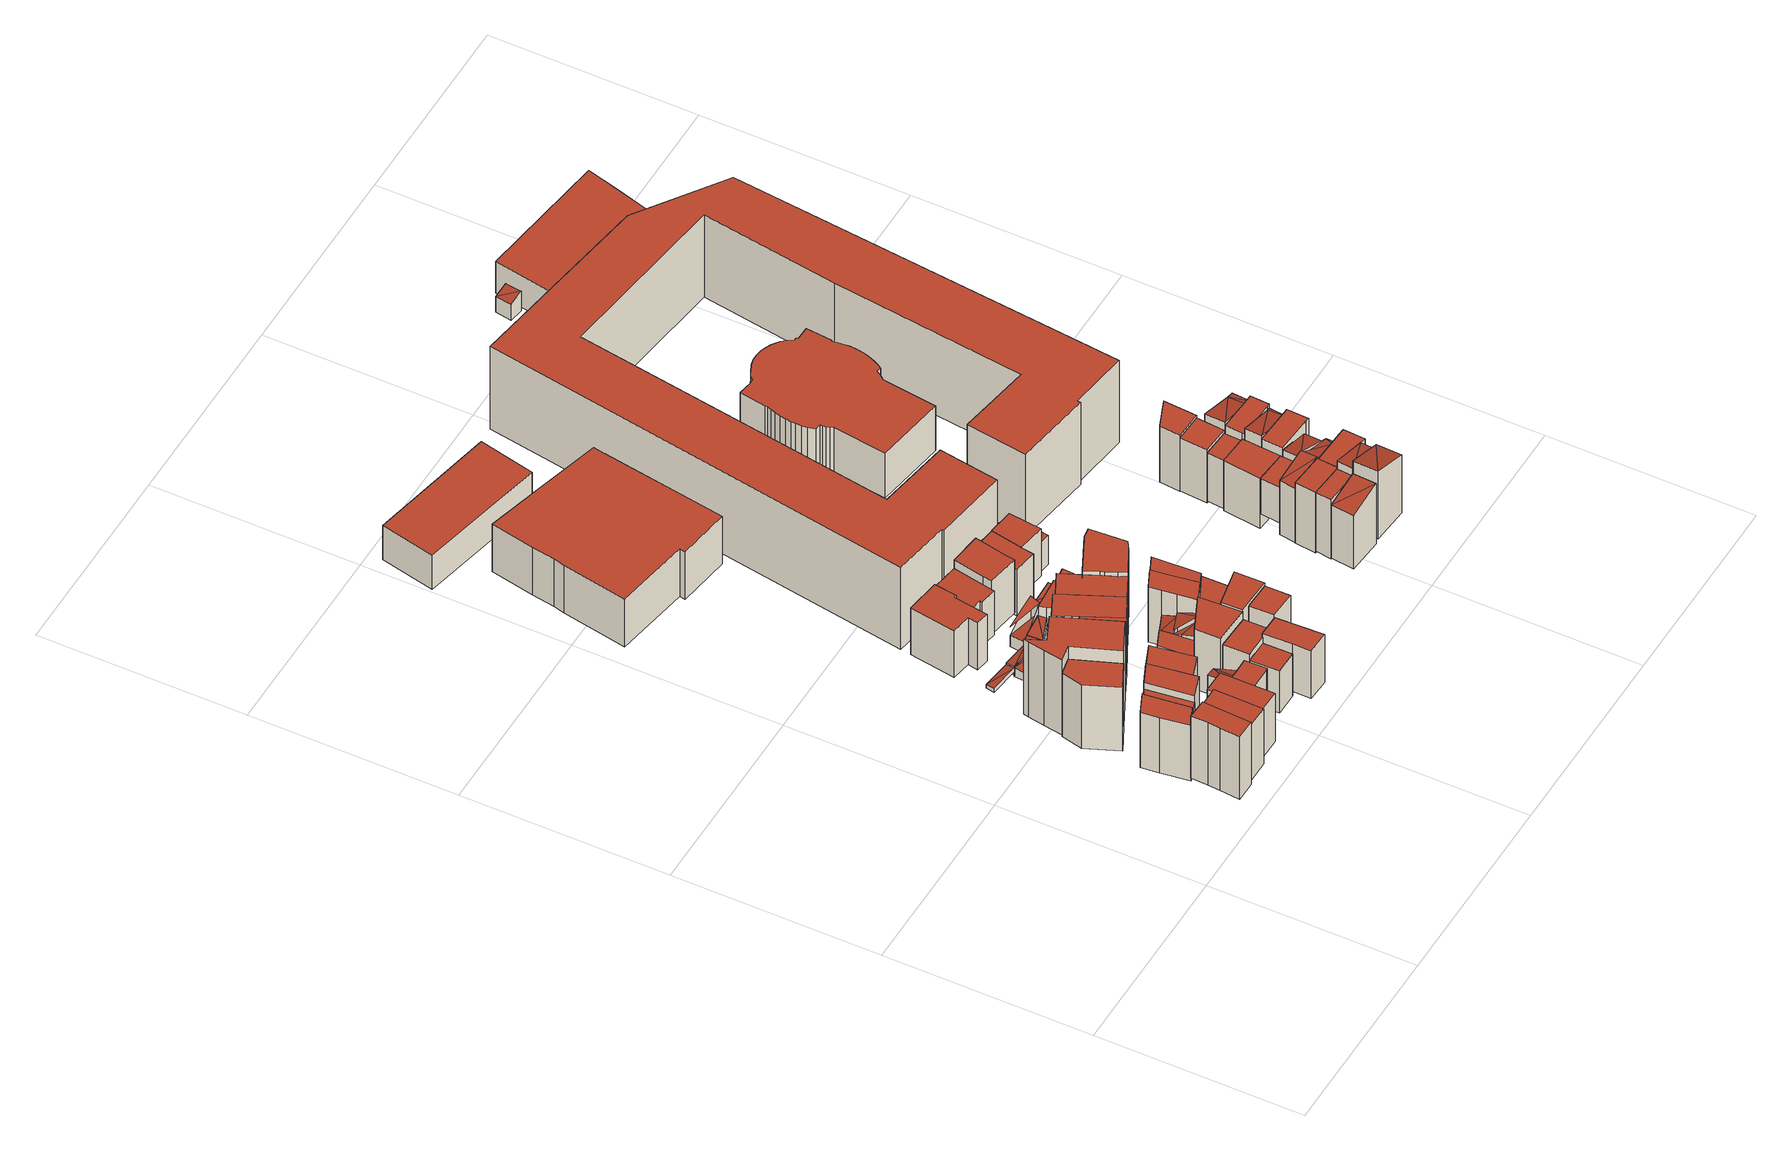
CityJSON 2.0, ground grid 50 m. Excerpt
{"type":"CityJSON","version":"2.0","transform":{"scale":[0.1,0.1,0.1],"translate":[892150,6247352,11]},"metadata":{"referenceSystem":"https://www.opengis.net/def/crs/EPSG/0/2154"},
"CityObjects":{
"building1":{"type":"Building","attributes":{"class":"Building"},"children":["building1-1"]},
"building1-1":{"type":"BuildingPart","parents":["building1"],"geometry":[{"type":"Solid","lod":"2.2","boundaries":[[[[0,1,2,3,4,5]],[[6,7,8,9,10,11]],[[11,10,4,5]],[[10,9,3,4]],[[9,8,2,3]],[[8,7,1,2]],[[7,6,0,1]],[[6,11,5,0]]]],"semantics":{"surfaces":[{"type":"GroundSurface"},{"type":"RoofSurface"},{"type":"WallSurface","on_footprint_edge":true}],"values":[[0,1,2,2,2,2,2,2]]}}]},
"building2":{"type":"Building","attributes":{"class":"Building"},"children":["building2-1"]},
"building2-1":{"type":"BuildingPart","parents":["building2"],"geometry":[{"type":"Solid","lod":"2.2","boundaries":[[[[12,13,14,15,16]],[[17,18,19,20,21]],[[21,20,15,16]],[[20,19,14,15]],[[19,18,13,14]],[[18,17,12,13]],[[17,21,16,12]]]],"semantics":{"surfaces":[{"type":"GroundSurface"},{"type":"RoofSurface"},{"type":"WallSurface","on_footprint_edge":true}],"values":[[0,1,2,2,2,2,2]]}}]},
"building3":{"type":"Building","attributes":{"class":"Building"},"children":["building3-1"]},
"building3-1":{"type":"BuildingPart","parents":["building3"],"geometry":[{"type":"Solid","lod":"2.2","boundaries":[[[[22,23,24,25]],[[26,27,28,29]],[[29,28,24,25]],[[28,27,23,24]],[[27,26,22,23]],[[26,29,25,22]]]],"semantics":{"surfaces":[{"type":"GroundSurface"},{"type":"RoofSurface"},{"type":"WallSurface","on_footprint_edge":true}],"values":[[0,1,2,2,2,2]]}}]},
"building4":{"type":"Building","attributes":{"class":"Building"},"children":["building4-1"]},
"building4-1":{"type":"BuildingPart","parents":["building4"],"geometry":[{"type":"Solid","lod":"2.2","boundaries":[[[[30,31,32,33]],[[34,35,36,37]],[[37,36,32,33]],[[36,35,31,32]],[[35,34,30,31]],[[34,37,33,30]]]],"semantics":{"surfaces":[{"type":"GroundSurface"},{"type":"RoofSurface"},{"type":"WallSurface","on_footprint_edge":true}],"values":[[0,1,2,2,2,2]]}}]},
"building5":{"type":"Building","attributes":{"class":"Building"},"children":["building5-1"]},
"building5-1":{"type":"BuildingPart","parents":["building5"],"geometry":[{"type":"Solid","lod":"2.2","boundaries":[[[[38,39,40,41,42]],[[43,44,45,46,47]],[[47,46,41,42]],[[46,45,40,41]],[[45,44,39,40]],[[44,43,38,39]],[[43,47,42,38]]]],"semantics":{"surfaces":[{"type":"GroundSurface"},{"type":"RoofSurface"},{"type":"WallSurface","on_footprint_edge":true}],"values":[[0,1,2,2,2,2,2]]}}]},
"building6":{"type":"Building","attributes":{"class":"Building"},"children":["building6-1"]},
"building6-1":{"type":"BuildingPart","parents":["building6"],"geometry":[{"type":"Solid","lod":"2.2","boundaries":[[[[48,49,50,51]],[[52,53,54,55]],[[55,54,50,51]],[[54,53,49,50]],[[53,52,48,49]],[[52,55,51,48]]]],"semantics":{"surfaces":[{"type":"GroundSurface"},{"type":"RoofSurface"},{"type":"WallSurface","on_footprint_edge":true}],"values":[[0,1,2,2,2,2]]}}]},
"building7":{"type":"Building","attributes":{"class":"Building"},"children":["building7-1"]},
"building7-1":{"type":"BuildingPart","parents":["building7"],"geometry":[{"type":"Solid","lod":"2.2","boundaries":[[[[56,57,58,59]],[[60,61,62,63]],[[63,62,58,59]],[[62,61,57,58]],[[61,60,56,57]],[[60,63,59,56]]]],"semantics":{"surfaces":[{"type":"GroundSurface"},{"type":"RoofSurface"},{"type":"WallSurface","on_footprint_edge":true}],"values":[[0,1,2,2,2,2]]}}]},
"building8":{"type":"Building","attributes":{"class":"Building"},"children":["building8-1"]},
"building8-1":{"type":"BuildingPart","parents":["building8"],"geometry":[{"type":"Solid","lod":"2.2","boundaries":[[[[64,65,66,67,68,69,70,71,72]],[[73,74,75,76,77,78,79,80,81]],[[81,80,71,72]],[[80,79,70,71]],[[79,78,69,70]],[[78,77,68,69]],[[77,76,67,68]],[[76,75,66,67]],[[75,74,65,66]],[[74,73,64,65]],[[73,81,72,64]]]],"semantics":{"surfaces":[{"type":"GroundSurface"},{"type":"RoofSurface"},{"type":"WallSurface","on_footprint_edge":true}],"values":[[0,1,2,2,2,2,2,2,2,2,2]]}}]},
"building9":{"type":"Building","attributes":{"class":"Building"},"children":["building9-1"]},
"building9-1":{"type":"BuildingPart","parents":["building9"],"geometry":[{"type":"Solid","lod":"2.2","boundaries":[[[[82,83,84,85,86,87,88]],[[89,90,91,92,93,94,95]],[[95,94,87,88]],[[94,93,86,87]],[[93,92,85,86]],[[92,91,84,85]],[[91,90,83,84]],[[90,89,82,83]],[[89,95,88,82]]]],"semantics":{"surfaces":[{"type":"GroundSurface"},{"type":"RoofSurface"},{"type":"WallSurface","on_footprint_edge":true}],"values":[[0,1,2,2,2,2,2,2,2]]}}]},
"building10":{"type":"Building","attributes":{"class":"Building"},"children":["building10-1"]},
"building10-1":{"type":"BuildingPart","parents":["building10"],"geometry":[{"type":"MultiSurface","lod":"2.2","boundaries":[[[96,97,98]],[[99,100,101]],[[102,99,101]],[[101,103,102]],[[104,105,106,107,108,109]],[[98,97,108,109]],[[97,100,107,108]],[[100,99,106,107]],[[99,102,105,106]],[[102,103,104,105]],[[103,98,109,104]]],"semantics":{"surfaces":[{"type":"RoofSurface","rf_azimuth":2.68,"rf_slope":15.21},{"type":"RoofSurface","rf_azimuth":2.3,"rf_slope":16.35},{"type":"GroundSurface"},{"type":"WallSurface","on_footprint_edge":true}],"values":[0,1,1,1,2,3,3,3,3,3,3]}}]},
"building11":{"type":"Building","attributes":{"class":"Building"},"children":["building11-1"]},
"building11-1":{"type":"BuildingPart","parents":["building11"],"geometry":[{"type":"Solid","lod":"2.2","boundaries":[[[[110,111,112]],[[113,112,111]],[[114,115,116,117]],[[113,111,116,117]],[[111,110,115,116]],[[110,112,114,115]],[[112,113,117,114]]]],"semantics":{"surfaces":[{"type":"RoofSurface","rf_azimuth":84.55,"rf_slope":4.52},{"type":"GroundSurface"},{"type":"WallSurface","on_footprint_edge":true}],"values":[[0,0,1,2,2,2,2]]}}]},
"building12":{"type":"Building","attributes":{"class":"Building"},"children":["building12-1"]},
"building12-1":{"type":"BuildingPart","parents":["building12"],"geometry":[{"type":"Solid","lod":"2.2","boundaries":[[[[118,119,120,121]],[[122,123,124,125]],[[125,124,120,121]],[[124,123,119,120]],[[123,122,118,119]],[[122,125,121,118]]]],"semantics":{"surfaces":[{"type":"GroundSurface"},{"type":"RoofSurface"},{"type":"WallSurface","on_footprint_edge":true}],"values":[[0,1,2,2,2,2]]}}]},
"building13":{"type":"Building","attributes":{"class":"Building"},"children":["building13-1"]},
"building13-1":{"type":"BuildingPart","parents":["building13"],"geometry":[{"type":"Solid","lod":"2.2","boundaries":[[[[126,127,128,129]],[[130,131,132,133]],[[133,132,128,129]],[[132,131,127,128]],[[131,130,126,127]],[[130,133,129,126]]]],"semantics":{"surfaces":[{"type":"GroundSurface"},{"type":"RoofSurface"},{"type":"WallSurface","on_footprint_edge":true}],"values":[[0,1,2,2,2,2]]}}]},
"building14":{"type":"Building","attributes":{"class":"Building"},"children":["building14-1"]},
"building14-1":{"type":"BuildingPart","parents":["building14"],"geometry":[{"type":"Solid","lod":"2.2","boundaries":[[[[134,135,136,137]],[[138,139,140,141]],[[141,140,136,137]],[[140,139,135,136]],[[139,138,134,135]],[[138,141,137,134]]]],"semantics":{"surfaces":[{"type":"GroundSurface"},{"type":"RoofSurface"},{"type":"WallSurface","on_footprint_edge":true}],"values":[[0,1,2,2,2,2]]}}]},
"building15":{"type":"Building","attributes":{"class":"Building"},"children":["building15-1"]},
"building15-1":{"type":"BuildingPart","parents":["building15"],"geometry":[{"type":"Solid","lod":"2.2","boundaries":[[[[142,143,144]],[[145,142,144]],[[146,147,148,149]],[[144,143,148,149]],[[143,142,147,148]],[[142,145,146,147]],[[145,144,149,146]]]],"semantics":{"surfaces":[{"type":"RoofSurface","rf_azimuth":257.64,"rf_slope":7.48},{"type":"GroundSurface"},{"type":"WallSurface","on_footprint_edge":true}],"values":[[0,0,1,2,2,2,2]]}}]},
"building16":{"type":"Building","attributes":{"class":"Building"},"children":["building16-1"]},
"building16-1":{"type":"BuildingPart","parents":["building16"],"geometry":[{"type":"Solid","lod":"2.2","boundaries":[[[[150,151,152,153,154,155,156,157]],[[158,159,160,161,162,163,164,165]],[[165,164,156,157]],[[164,163,155,156]],[[163,162,154,155]],[[162,161,153,154]],[[161,160,152,153]],[[160,159,151,152]],[[159,158,150,151]],[[158,165,157,150]]]],"semantics":{"surfaces":[{"type":"GroundSurface"},{"type":"RoofSurface"},{"type":"WallSurface","on_footprint_edge":true}],"values":[[0,1,2,2,2,2,2,2,2,2]]}}]},
"building17":{"type":"Building","attributes":{"class":"Building"},"children":["building17-1"]},
"building17-1":{"type":"BuildingPart","parents":["building17"],"geometry":[{"type":"Solid","lod":"2.2","boundaries":[[[[166,167,168]],[[169,166,168]],[[170,171,172,173]],[[168,167,172,173]],[[167,166,171,172]],[[166,169,170,171]],[[169,168,173,170]]]],"semantics":{"surfaces":[{"type":"RoofSurface","rf_azimuth":97.82,"rf_slope":5.76},{"type":"GroundSurface"},{"type":"WallSurface","on_footprint_edge":true}],"values":[[0,0,1,2,2,2,2]]}}]},
"building18":{"type":"Building","attributes":{"class":"Building"},"children":["building18-1"]},
"building18-1":{"type":"BuildingPart","parents":["building18"],"geometry":[{"type":"Solid","lod":"2.2","boundaries":[[[[174,175,176,177]],[[178,179,180,181]],[[181,180,176,177]],[[180,179,175,176]],[[179,178,174,175]],[[178,181,177,174]]]],"semantics":{"surfaces":[{"type":"GroundSurface"},{"type":"RoofSurface"},{"type":"WallSurface","on_footprint_edge":true}],"values":[[0,1,2,2,2,2]]}}]},
"building19":{"type":"Building","attributes":{"class":"Building"},"children":["building19-1"]},
"building19-1":{"type":"BuildingPart","parents":["building19"],"geometry":[{"type":"Solid","lod":"2.2","boundaries":[[[[182,183,184,185,186,187]],[[188,189,190,191,192,193]],[[193,192,186,187]],[[192,191,185,186]],[[191,190,184,185]],[[190,189,183,184]],[[189,188,182,183]],[[188,193,187,182]]]],"semantics":{"surfaces":[{"type":"GroundSurface"},{"type":"RoofSurface"},{"type":"WallSurface","on_footprint_edge":true}],"values":[[0,1,2,2,2,2,2,2]]}}]},
"building20":{"type":"Building","attributes":{"class":"Building"},"children":["building20-1"]},
"building20-1":{"type":"BuildingPart","parents":["building20"],"geometry":[{"type":"Solid","lod":"2.2","boundaries":[[[[194,195,196,197,198]],[[199,200,201,202,203]],[[203,202,197,198]],[[202,201,196,197]],[[201,200,195,196]],[[200,199,194,195]],[[199,203,198,194]]]],"semantics":{"surfaces":[{"type":"GroundSurface"},{"type":"RoofSurface"},{"type":"WallSurface","on_footprint_edge":true}],"values":[[0,1,2,2,2,2,2]]}}]},
"building21":{"type":"Building","attributes":{"class":"Building"},"children":["building21-1"]},
"building21-1":{"type":"BuildingPart","parents":["building21"],"geometry":[{"type":"Solid","lod":"2.2","boundaries":[[[[204,205,206,207]],[[208,209,210,211]],[[211,210,206,207]],[[210,209,205,206]],[[209,208,204,205]],[[208,211,207,204]]]],"semantics":{"surfaces":[{"type":"GroundSurface"},{"type":"RoofSurface"},{"type":"WallSurface","on_footprint_edge":true}],"values":[[0,1,2,2,2,2]]}}]},
"building22":{"type":"Building","attributes":{"class":"Building"},"children":["building22-1"]},
"building22-1":{"type":"BuildingPart","parents":["building22"],"geometry":[{"type":"Solid","lod":"2.2","boundaries":[[[[212,213,214,215,216,217,218,219]],[[220,221,222,223,224,225,226,227]],[[227,226,218,219]],[[226,225,217,218]],[[225,224,216,217]],[[224,223,215,216]],[[223,222,214,215]],[[222,221,213,214]],[[221,220,212,213]],[[220,227,219,212]]]],"semantics":{"surfaces":[{"type":"GroundSurface"},{"type":"RoofSurface"},{"type":"WallSurface","on_footprint_edge":true}],"values":[[0,1,2,2,2,2,2,2,2,2]]}}]},
"building23":{"type":"Building","attributes":{"class":"Building"},"children":["building23-1"]},
"building23-1":{"type":"BuildingPart","parents":["building23"],"geometry":[{"type":"Solid","lod":"2.2","boundaries":[[[[228,229,230]],[[231,228,230]],[[232,233,234,235]],[[230,229,234,235]],[[229,228,233,234]],[[228,231,232,233]],[[231,230,235,232]]]],"semantics":{"surfaces":[{"type":"RoofSurface","rf_azimuth":249.74,"rf_slope":19.35},{"type":"GroundSurface"},{"type":"WallSurface","on_footprint_edge":true}],"values":[[0,0,1,2,2,2,2]]}}]},
"building24":{"type":"Building","attributes":{"class":"Building"},"children":["building24-1"]},
"building24-1":{"type":"BuildingPart","parents":["building24"],"geometry":[{"type":"Solid","lod":"2.2","boundaries":[[[[236,237,238,239,240,241,242,243,244]],[[245,246,247,248,249,250,251,252,253]],[[253,252,243,244]],[[252,251,242,243]],[[251,250,241,242]],[[250,249,240,241]],[[249,248,239,240]],[[248,247,238,239]],[[247,246,237,238]],[[246,245,236,237]],[[245,253,244,236]]]],"semantics":{"surfaces":[{"type":"GroundSurface"},{"type":"RoofSurface"},{"type":"WallSurface","on_footprint_edge":true}],"values":[[0,1,2,2,2,2,2,2,2,2,2]]}}]},
"building25":{"type":"Building","attributes":{"class":"Building"},"children":["building25-1"]},
"building25-1":{"type":"BuildingPart","parents":["building25"],"geometry":[{"type":"MultiSurface","lod":"2.2","boundaries":[[[254,255,256]],[[257,256,255]],[[258,259,260]],[[261,260,259]],[[262,263,264]],[[257,264,263]],[[265,266,267,268,269,270,271,272]],[[257,255,271,272]],[[255,254,270,271]],[[254,256,269,270]],[[256,258,268,269]],[[258,260,267,268]],[[260,262,266,267]],[[262,264,265,266]],[[264,257,272,265]]],"semantics":{"surfaces":[{"type":"RoofSurface","rf_azimuth":113.68,"rf_slope":13.4},{"type":"RoofSurface","rf_azimuth":111.34,"rf_slope":16.77},{"type":"GroundSurface"},{"type":"WallSurface","on_footprint_edge":true}],"values":[0,0,1,1,0,0,2,3,3,3,3,3,3,3,3]}}]},
"building26":{"type":"Building","attributes":{"class":"Building"},"children":["building26-1"]},
"building26-1":{"type":"BuildingPart","parents":["building26"],"geometry":[{"type":"Solid","lod":"2.2","boundaries":[[[[273,274,275]],[[276,273,275]],[[277,278,279,280]],[[275,274,279,280]],[[274,273,278,279]],[[273,276,277,278]],[[276,275,280,277]]]],"semantics":{"surfaces":[{"type":"RoofSurface","rf_azimuth":284.14,"rf_slope":16.21},{"type":"GroundSurface"},{"type":"WallSurface","on_footprint_edge":true}],"values":[[0,0,1,2,2,2,2]]}}]},
"building27":{"type":"Building","attributes":{"class":"Building"},"children":["building27-1"]},
"building27-1":{"type":"BuildingPart","parents":["building27"],"geometry":[{"type":"MultiSurface","lod":"2.2","boundaries":[[[281,282,283]],[[284,285,286]],[[287,288,289,290]],[[284,286,289,290]],[[286,281,288,289]],[[281,283,287,288]],[[283,284,290,287]]],"semantics":{"surfaces":[{"type":"RoofSurface","rf_azimuth":215.93,"rf_slope":20.29},{"type":"RoofSurface","rf_azimuth":140.09,"rf_slope":11.42},{"type":"GroundSurface"},{"type":"WallSurface","on_footprint_edge":true}],"values":[0,1,2,3,3,3,3]}}]},
"building28":{"type":"Building","attributes":{"class":"Building"},"children":["building28-1"]},
"building28-1":{"type":"BuildingPart","parents":["building28"],"geometry":[{"type":"Solid","lod":"2.2","boundaries":[[[[291,292,293,294,295,296,297,298,299]],[[300,301,302,303,304,305,306,307,308]],[[308,307,298,299]],[[307,306,297,298]],[[306,305,296,297]],[[305,304,295,296]],[[304,303,294,295]],[[303,302,293,294]],[[302,301,292,293]],[[301,300,291,292]],[[300,308,299,291]]]],"semantics":{"surfaces":[{"type":"GroundSurface"},{"type":"RoofSurface"},{"type":"WallSurface","on_footprint_edge":true}],"values":[[0,1,2,2,2,2,2,2,2,2,2]]}}]},
"building29":{"type":"Building","attributes":{"class":"Building"},"children":["building29-1"]},
"building29-1":{"type":"BuildingPart","parents":["building29"],"geometry":[{"type":"Solid","lod":"2.2","boundaries":[[[[309,310,311,312]],[[313,314,315,316]],[[316,315,311,312]],[[315,314,310,311]],[[314,313,309,310]],[[313,316,312,309]]]],"semantics":{"surfaces":[{"type":"GroundSurface"},{"type":"RoofSurface"},{"type":"WallSurface","on_footprint_edge":true}],"values":[[0,1,2,2,2,2]]}}]},
"building30":{"type":"Building","attributes":{"class":"Building"},"children":["building30-1"]},
"building30-1":{"type":"BuildingPart","parents":["building30"],"geometry":[{"type":"Solid","lod":"2.2","boundaries":[[[[317,318,319,320]],[[321,322,323,324]],[[324,323,319,320]],[[323,322,318,319]],[[322,321,317,318]],[[321,324,320,317]]]],"semantics":{"surfaces":[{"type":"GroundSurface"},{"type":"RoofSurface"},{"type":"WallSurface","on_footprint_edge":true}],"values":[[0,1,2,2,2,2]]}}]},
"building31":{"type":"Building","attributes":{"class":"Building"},"children":["building31-1"]},
"building31-1":{"type":"BuildingPart","parents":["building31"],"geometry":[{"type":"Solid","lod":"2.2","boundaries":[[[[325,326,327,328,329]],[[330,331,332,333,334]],[[334,333,328,329]],[[333,332,327,328]],[[332,331,326,327]],[[331,330,325,326]],[[330,334,329,325]]]],"semantics":{"surfaces":[{"type":"GroundSurface"},{"type":"RoofSurface"},{"type":"WallSurface","on_footprint_edge":true}],"values":[[0,1,2,2,2,2,2]]}}]},
"building32":{"type":"Building","attributes":{"class":"Building"},"children":["building32-1"]},
"building32-1":{"type":"BuildingPart","parents":["building32"],"geometry":[{"type":"Solid","lod":"2.2","boundaries":[[[[335,336,337,338,339,340,341]],[[342,343,344,345,346,347,348]],[[348,347,340,341]],[[347,346,339,340]],[[346,345,338,339]],[[345,344,337,338]],[[344,343,336,337]],[[343,342,335,336]],[[342,348,341,335]]]],"semantics":{"surfaces":[{"type":"GroundSurface"},{"type":"RoofSurface"},{"type":"WallSurface","on_footprint_edge":true}],"values":[[0,1,2,2,2,2,2,2,2]]}}]},
"building33":{"type":"Building","attributes":{"class":"Building"},"children":["building33-1"]},
"building33-1":{"type":"BuildingPart","parents":["building33"],"geometry":[{"type":"Solid","lod":"2.2","boundaries":[[[[349,350,351,352,353,354]],[[355,356,357,358,359,360]],[[360,359,353,354]],[[359,358,352,353]],[[358,357,351,352]],[[357,356,350,351]],[[356,355,349,350]],[[355,360,354,349]]]],"semantics":{"surfaces":[{"type":"GroundSurface"},{"type":"RoofSurface"},{"type":"WallSurface","on_footprint_edge":true}],"values":[[0,1,2,2,2,2,2,2]]}}]},
"building34":{"type":"Building","attributes":{"class":"Building"},"children":["building34-1"]},
"building34-1":{"type":"BuildingPart","parents":["building34"],"geometry":[{"type":"Solid","lod":"2.2","boundaries":[[[[361,362,363,364,365,366]],[[367,368,369,370,371,372]],[[372,371,365,366]],[[371,370,364,365]],[[370,369,363,364]],[[369,368,362,363]],[[368,367,361,362]],[[367,372,366,361]]]],"semantics":{"surfaces":[{"type":"GroundSurface"},{"type":"RoofSurface"},{"type":"WallSurface","on_footprint_edge":true}],"values":[[0,1,2,2,2,2,2,2]]}}]},
"building35":{"type":"Building","attributes":{"class":"Building"},"children":["building35-1"]},
"building35-1":{"type":"BuildingPart","parents":["building35"],"geometry":[{"type":"Solid","lod":"2.2","boundaries":[[[[373,374,375,376,377,378,379,380,381,382,383,384]],[[385,386,387,388,389,390,391,392,393,394,395,396]],[[396,395,383,384]],[[395,394,382,383]],[[394,393,381,382]],[[393,392,380,381]],[[392,391,379,380]],[[391,390,378,379]],[[390,389,377,378]],[[389,388,376,377]],[[388,387,375,376]],[[387,386,374,375]],[[386,385,373,374]],[[385,396,384,373]]]],"semantics":{"surfaces":[{"type":"GroundSurface"},{"type":"RoofSurface"},{"type":"WallSurface","on_footprint_edge":true}],"values":[[0,1,2,2,2,2,2,2,2,2,2,2,2,2]]}}]},
"building36":{"type":"Building","attributes":{"class":"Building"},"children":["building36-1"]},
"building36-1":{"type":"BuildingPart","parents":["building36"],"geometry":[{"type":"Solid","lod":"2.2","boundaries":[[[[397,398,399,400,401]],[[402,403,404,405,406]],[[406,405,400,401]],[[405,404,399,400]],[[404,403,398,399]],[[403,402,397,398]],[[402,406,401,397]]]],"semantics":{"surfaces":[{"type":"GroundSurface"},{"type":"RoofSurface"},{"type":"WallSurface","on_footprint_edge":true}],"values":[[0,1,2,2,2,2,2]]}}]},
"building37":{"type":"Building","attributes":{"class":"Building"},"children":["building37-1"]},
"building37-1":{"type":"BuildingPart","parents":["building37"],"geometry":[{"type":"Solid","lod":"2.2","boundaries":[[[[407,362,408,409,410,411,412,413,414]],[[415,416,417,418,419,420,421,422,423]],[[423,422,413,414]],[[422,421,412,413]],[[421,420,411,412]],[[420,419,410,411]],[[419,418,409,410]],[[418,417,408,409]],[[417,416,362,408]],[[416,415,407,362]],[[415,423,414,407]]]],"semantics":{"surfaces":[{"type":"GroundSurface"},{"type":"RoofSurface"},{"type":"WallSurface","on_footprint_edge":true}],"values":[[0,1,2,2,2,2,2,2,2,2,2]]}}]},
"building38":{"type":"Building","attributes":{"class":"Building"},"children":["building38-1"]},
"building38-1":{"type":"BuildingPart","parents":["building38"],"geometry":[{"type":"Solid","lod":"2.2","boundaries":[[[[424,425,426,427,428,429]],[[430,431,432,433,434,435]],[[435,434,428,429]],[[434,433,427,428]],[[433,432,426,427]],[[432,431,425,426]],[[431,430,424,425]],[[430,435,429,424]]]],"semantics":{"surfaces":[{"type":"GroundSurface"},{"type":"RoofSurface"},{"type":"WallSurface","on_footprint_edge":true}],"values":[[0,1,2,2,2,2,2,2]]}}]},
"building39":{"type":"Building","attributes":{"class":"Building"},"children":["building39-1"]},
"building39-1":{"type":"BuildingPart","parents":["building39"],"geometry":[{"type":"Solid","lod":"2.2","boundaries":[[[[436,437,438,439,440]],[[441,442,443,444,445]],[[445,444,439,440]],[[444,443,438,439]],[[443,442,437,438]],[[442,441,436,437]],[[441,445,440,436]]]],"semantics":{"surfaces":[{"type":"GroundSurface"},{"type":"RoofSurface"},{"type":"WallSurface","on_footprint_edge":true}],"values":[[0,1,2,2,2,2,2]]}}]},
"building40":{"type":"Building","attributes":{"class":"Building"},"children":["building40-1"]},
"building40-1":{"type":"BuildingPart","parents":["building40"],"geometry":[{"type":"Solid","lod":"2.2","boundaries":[[[[446,447,448]],[[449,446,448]],[[450,451,452,453]],[[448,447,452,453]],[[447,446,451,452]],[[446,449,450,451]],[[449,448,453,450]]]],"semantics":{"surfaces":[{"type":"RoofSurface","rf_azimuth":7.29,"rf_slope":1.12},{"type":"GroundSurface"},{"type":"WallSurface","on_footprint_edge":true}],"values":[[0,0,1,2,2,2,2]]}}]},
"building41":{"type":"Building","attributes":{"class":"Building"},"children":["building41-1"]},
"building41-1":{"type":"BuildingPart","parents":["building41"],"geometry":[{"type":"Solid","lod":"2.2","boundaries":[[[[454,455,456,457]],[[458,459,460,461]],[[461,460,456,457]],[[460,459,455,456]],[[459,458,454,455]],[[458,461,457,454]]]],"semantics":{"surfaces":[{"type":"GroundSurface"},{"type":"RoofSurface"},{"type":"WallSurface","on_footprint_edge":true}],"values":[[0,1,2,2,2,2]]}}]},
"building42":{"type":"Building","attributes":{"class":"Building"},"children":["building42-1"]},
"building42-1":{"type":"BuildingPart","parents":["building42"],"geometry":[{"type":"Solid","lod":"2.2","boundaries":[[[[462,463,427,426]],[[464,465,466,467]],[[467,466,427,426]],[[466,465,463,427]],[[465,464,462,463]],[[464,467,426,462]]]],"semantics":{"surfaces":[{"type":"GroundSurface"},{"type":"RoofSurface"},{"type":"WallSurface","on_footprint_edge":true}],"values":[[0,1,2,2,2,2]]}}]},
"building43":{"type":"Building","attributes":{"class":"Building"},"children":["building43-1"]},
"building43-1":{"type":"BuildingPart","parents":["building43"],"geometry":[{"type":"Solid","lod":"2.2","boundaries":[[[[468,469,470,471]],[[472,473,474,475]],[[475,474,470,471]],[[474,473,469,470]],[[473,472,468,469]],[[472,475,471,468]]]],"semantics":{"surfaces":[{"type":"GroundSurface"},{"type":"RoofSurface"},{"type":"WallSurface","on_footprint_edge":true}],"values":[[0,1,2,2,2,2]]}}]},
"building44":{"type":"Building","attributes":{"class":"Building"},"children":["building44-1"]},
"building44-1":{"type":"BuildingPart","parents":["building44"],"geometry":[{"type":"Solid","lod":"2.2","boundaries":[[[[476,477,478]],[[479,476,478]],[[480,481,482,483]],[[478,477,482,483]],[[477,476,481,482]],[[476,479,480,481]],[[479,478,483,480]]]],"semantics":{"surfaces":[{"type":"RoofSurface","rf_azimuth":173.04,"rf_slope":14.74},{"type":"GroundSurface"},{"type":"WallSurface","on_footprint_edge":true}],"values":[[0,0,1,2,2,2,2]]}}]},
"building45":{"type":"Building","attributes":{"class":"Building"},"children":["building45-1"]},
"building45-1":{"type":"BuildingPart","parents":["building45"],"geometry":[{"type":"Solid","lod":"2.2","boundaries":[[[[484,485,486,487]],[[488,489,490,491]],[[491,490,486,487]],[[490,489,485,486]],[[489,488,484,485]],[[488,491,487,484]]]],"semantics":{"surfaces":[{"type":"GroundSurface"},{"type":"RoofSurface"},{"type":"WallSurface","on_footprint_edge":true}],"values":[[0,1,2,2,2,2]]}}]},
"building46":{"type":"Building","attributes":{"class":"Building"},"children":["building46-1"]},
"building46-1":{"type":"BuildingPart","parents":["building46"],"geometry":[{"type":"Solid","lod":"2.2","boundaries":[[[[492,493,494,495]],[[496,488,497,498]],[[498,497,494,495]],[[497,488,493,494]],[[488,496,492,493]],[[496,498,495,492]]]],"semantics":{"surfaces":[{"type":"GroundSurface"},{"type":"RoofSurface"},{"type":"WallSurface","on_footprint_edge":true}],"values":[[0,1,2,2,2,2]]}}]},
"building47":{"type":"Building","attributes":{"class":"Building"},"children":["building47-1"]},
"building47-1":{"type":"BuildingPart","parents":["building47"],"geometry":[{"type":"Solid","lod":"2.2","boundaries":[[[[499,500,501]],[[502,499,501]],[[503,504,505,506]],[[501,500,505,506]],[[500,499,504,505]],[[499,502,503,504]],[[502,501,506,503]]]],"semantics":{"surfaces":[{"type":"RoofSurface","rf_azimuth":173.69,"rf_slope":14.59},{"type":"GroundSurface"},{"type":"WallSurface","on_footprint_edge":true}],"values":[[0,0,1,2,2,2,2]]}}]},
"building48":{"type":"Building","attributes":{"class":"Building"},"children":["building48-1"]},
"building48-1":{"type":"BuildingPart","parents":["building48"],"geometry":[{"type":"Solid","lod":"2.2","boundaries":[[[[507,508,509,510]],[[511,512,513,514]],[[514,513,509,510]],[[513,512,508,509]],[[512,511,507,508]],[[511,514,510,507]]]],"semantics":{"surfaces":[{"type":"GroundSurface"},{"type":"RoofSurface"},{"type":"WallSurface","on_footprint_edge":true}],"values":[[0,1,2,2,2,2]]}}]},
"building49":{"type":"Building","attributes":{"class":"Building"},"children":["building49-1"]},
"building49-1":{"type":"BuildingPart","parents":["building49"],"geometry":[{"type":"Solid","lod":"2.2","boundaries":[[[[515,516,517]],[[518,517,516]],[[519,520,521,522]],[[518,516,521,522]],[[516,515,520,521]],[[515,517,519,520]],[[517,518,522,519]]]],"semantics":{"surfaces":[{"type":"RoofSurface","rf_azimuth":358.83,"rf_slope":17.21},{"type":"GroundSurface"},{"type":"WallSurface","on_footprint_edge":true}],"values":[[0,0,1,2,2,2,2]]}}]},
"building50":{"type":"Building","attributes":{"class":"Building"},"children":["building50-1"]},
"building50-1":{"type":"BuildingPart","parents":["building50"],"geometry":[{"type":"Solid","lod":"2.2","boundaries":[[[[523,524,525,526,527,528,529]],[[514,513,530,531,532,533,534]],[[534,533,528,529]],[[533,532,527,528]],[[532,531,526,527]],[[531,530,525,526]],[[530,513,524,525]],[[513,514,523,524]],[[514,534,529,523]]]],"semantics":{"surfaces":[{"type":"GroundSurface"},{"type":"RoofSurface"},{"type":"WallSurface","on_footprint_edge":true}],"values":[[0,1,2,2,2,2,2,2,2]]}}]},
"building51":{"type":"Building","attributes":{"class":"Building"},"children":["building51-1"]},
"building51-1":{"type":"BuildingPart","parents":["building51"],"geometry":[{"type":"Solid","lod":"2.2","boundaries":[[[[535,536,537]],[[538,535,537]],[[539,540,541,542]],[[537,536,541,542]],[[536,535,540,541]],[[535,538,539,540]],[[538,537,542,539]]]],"semantics":{"surfaces":[{"type":"RoofSurface","rf_azimuth":355.83,"rf_slope":14.53},{"type":"GroundSurface"},{"type":"WallSurface","on_footprint_edge":true}],"values":[[0,0,1,2,2,2,2]]}}]},
"building52":{"type":"Building","attributes":{"class":"Building"},"children":["building52-1"]},
"building52-1":{"type":"BuildingPart","parents":["building52"],"geometry":[{"type":"Solid","lod":"2.2","boundaries":[[[[543,544,528,527,526]],[[545,546,547,548,549]],[[549,548,527,526]],[[548,547,528,527]],[[547,546,544,528]],[[546,545,543,544]],[[545,549,526,543]]]],"semantics":{"surfaces":[{"type":"GroundSurface"},{"type":"RoofSurface"},{"type":"WallSurface","on_footprint_edge":true}],"values":[[0,1,2,2,2,2,2]]}}]},
"building53":{"type":"Building","attributes":{"class":"Building"},"children":["building53-1"]},
"building53-1":{"type":"BuildingPart","parents":["building53"],"geometry":[{"type":"Solid","lod":"2.2","boundaries":[[[[550,551,552,553,554,555]],[[556,557,558,559,560,561]],[[561,560,554,555]],[[560,559,553,554]],[[559,558,552,553]],[[558,557,551,552]],[[557,556,550,551]],[[556,561,555,550]]]],"semantics":{"surfaces":[{"type":"GroundSurface"},{"type":"RoofSurface"},{"type":"WallSurface","on_footprint_edge":true}],"values":[[0,1,2,2,2,2,2,2]]}}]},
"building54":{"type":"Building","attributes":{"class":"Building"},"children":["building54-1"]},
"building54-1":{"type":"BuildingPart","parents":["building54"],"geometry":[{"type":"MultiSurface","lod":"2.2","boundaries":[[[562,563,564]],[[565,564,563]],[[566,567,568]],[[569,570,571,572,573]],[[568,567,572,573]],[[567,563,571,572]],[[563,562,570,571]],[[562,564,569,570]],[[564,568,573,569]]],"semantics":{"surfaces":[{"type":"RoofSurface","rf_azimuth":353.86,"rf_slope":18.36},{"type":"RoofSurface","rf_azimuth":352.49,"rf_slope":14.19},{"type":"GroundSurface"},{"type":"WallSurface","on_footprint_edge":true}],"values":[0,0,1,2,3,3,3,3,3]}}]},
"building55":{"type":"Building","attributes":{"class":"Building"},"children":["building55-1"]},
"building55-1":{"type":"BuildingPart","parents":["building55"],"geometry":[{"type":"Solid","lod":"2.2","boundaries":[[[[574,575,576,577,578]],[[579,580,581,582,583]],[[583,582,577,578]],[[582,581,576,577]],[[581,580,575,576]],[[580,579,574,575]],[[579,583,578,574]]]],"semantics":{"surfaces":[{"type":"GroundSurface"},{"type":"RoofSurface"},{"type":"WallSurface","on_footprint_edge":true}],"values":[[0,1,2,2,2,2,2]]}}]},
"building56":{"type":"Building","attributes":{"class":"Building"},"children":["building56-1"]},
"building56-1":{"type":"BuildingPart","parents":["building56"],"geometry":[{"type":"Solid","lod":"2.2","boundaries":[[[[584,585,586]],[[587,584,586]],[[588,589,590,591]],[[586,585,590,591]],[[585,584,589,590]],[[584,587,588,589]],[[587,586,591,588]]]],"semantics":{"surfaces":[{"type":"RoofSurface","rf_azimuth":1.67,"rf_slope":15.89},{"type":"GroundSurface"},{"type":"WallSurface","on_footprint_edge":true}],"values":[[0,0,1,2,2,2,2]]}}]},
"building57":{"type":"Building","attributes":{"class":"Building"},"children":["building57-1"]},
"building57-1":{"type":"BuildingPart","parents":["building57"],"geometry":[{"type":"Solid","lod":"2.2","boundaries":[[[[592,593,594,595]],[[596,597,598,599]],[[599,598,594,595]],[[598,597,593,594]],[[597,596,592,593]],[[596,599,595,592]]]],"semantics":{"surfaces":[{"type":"GroundSurface"},{"type":"RoofSurface"},{"type":"WallSurface","on_footprint_edge":true}],"values":[[0,1,2,2,2,2]]}}]},
"building58":{"type":"Building","attributes":{"class":"Building"},"children":["building58-1"]},
"building58-1":{"type":"BuildingPart","parents":["building58"],"geometry":[{"type":"Solid","lod":"2.2","boundaries":[[[[600,601,602,603,604]],[[605,606,607,608,609]],[[609,608,603,604]],[[608,607,602,603]],[[607,606,601,602]],[[606,605,600,601]],[[605,609,604,600]]]],"semantics":{"surfaces":[{"type":"GroundSurface"},{"type":"RoofSurface"},{"type":"WallSurface","on_footprint_edge":true}],"values":[[0,1,2,2,2,2,2]]}}]},
"building59":{"type":"Building","attributes":{"class":"Building"},"children":["building59-1"]},
"building59-1":{"type":"BuildingPart","parents":["building59"],"geometry":[{"type":"Solid","lod":"2.2","boundaries":[[[[610,611,612,613,614,615,616,617,618,619,620,621,622,623,624,625,626,627,628,629,630,631,632,633,634,635,636,637,638,639,640,641,642,643,644,645,646,647,648,649,650,651,652,653,654,655,656,657,658,659,660,661]],[[662,663,664,665,666,667,668,669,670,671,672,673,674,675,676,677,678,679,680,681,682,683,684,685,686,687,688,689,690,691,692,693,694,695,696,697,698,699,700,701,702,703,704,705,706,707,708,709,710,711,712,713]],[[713,712,660,661]],[[712,711,659,660]],[[711,710,658,659]],[[710,709,657,658]],[[709,708,656,657]],[[708,707,655,656]],[[707,706,654,655]],[[706,705,653,654]],[[705,704,652,653]],[[704,703,651,652]],[[703,702,650,651]],[[702,701,649,650]],[[701,700,648,649]],[[700,699,647,648]],[[699,698,646,647]],[[698,697,645,646]],[[697,696,644,645]],[[696,695,643,644]],[[695,694,642,643]],[[694,693,641,642]],[[693,692,640,641]],[[692,691,639,640]],[[691,690,638,639]],[[690,689,637,638]],[[689,688,636,637]],[[688,687,635,636]],[[687,686,634,635]],[[686,685,633,634]],[[685,684,632,633]],[[684,683,631,632]],[[683,682,630,631]],[[682,681,629,630]],[[681,680,628,629]],[[680,679,627,628]],[[679,678,626,627]],[[678,677,625,626]],[[677,676,624,625]],[[676,675,623,624]],[[675,674,622,623]],[[674,673,621,622]],[[673,672,620,621]],[[672,671,619,620]],[[671,670,618,619]],[[670,669,617,618]],[[669,668,616,617]],[[668,667,615,616]],[[667,666,614,615]],[[666,665,613,614]],[[665,664,612,613]],[[664,663,611,612]],[[663,662,610,611]],[[662,713,661,610]]]],"semantics":{"surfaces":[{"type":"GroundSurface"},{"type":"RoofSurface"},{"type":"WallSurface","on_footprint_edge":true}],"values":[[0,1,2,2,2,2,2,2,2,2,2,2,2,2,2,2,2,2,2,2,2,2,2,2,2,2,2,2,2,2,2,2,2,2,2,2,2,2,2,2,2,2,2,2,2,2,2,2,2,2,2,2,2,2]]}}]},
"building60":{"type":"Building","attributes":{"class":"Building"},"children":["building60-1"]},
"building60-1":{"type":"BuildingPart","parents":["building60"],"geometry":[{"type":"Solid","lod":"2.2","boundaries":[[[[714,715,716]],[[717,716,715]],[[716,717,718]],[[719,720,721,722,723]],[[717,715,722,723]],[[715,714,721,722]],[[714,716,720,721]],[[716,718,719,720]],[[718,717,723,719]]]],"semantics":{"surfaces":[{"type":"RoofSurface","rf_azimuth":352.48,"rf_slope":15.38},{"type":"GroundSurface"},{"type":"WallSurface","on_footprint_edge":true}],"values":[[0,0,0,1,2,2,2,2,2]]}}]},
"building61":{"type":"Building","attributes":{"class":"Building"},"children":["building61-1"]},
"building61-1":{"type":"BuildingPart","parents":["building61"],"geometry":[{"type":"Solid","lod":"2.2","boundaries":[[[[724,725,726,727,728,729,730,731,732,733,734,735,736,737,738,739,740,741]],[[742,743,744,745,746,747,748,749,750,751,752,753,754,755,756,757,758,759]],[[759,758,740,741]],[[758,757,739,740]],[[757,756,738,739]],[[756,755,737,738]],[[755,754,736,737]],[[754,753,735,736]],[[753,752,734,735]],[[752,751,733,734]],[[751,750,732,733]],[[750,749,731,732]],[[749,748,730,731]],[[748,747,729,730]],[[747,746,728,729]],[[746,745,727,728]],[[745,744,726,727]],[[744,743,725,726]],[[743,742,724,725]],[[742,759,741,724]]]],"semantics":{"surfaces":[{"type":"GroundSurface"},{"type":"RoofSurface"},{"type":"WallSurface","on_footprint_edge":true}],"values":[[0,1,2,2,2,2,2,2,2,2,2,2,2,2,2,2,2,2,2,2]]}}]},
"building62":{"type":"Building","attributes":{"class":"Building"},"children":["building62-1"]},
"building62-1":{"type":"BuildingPart","parents":["building62"],"geometry":[{"type":"Solid","lod":"2.2","boundaries":[[[[760,761,762,763,764,765,766]],[[767,768,769,770,771,772,773]],[[773,772,765,766]],[[772,771,764,765]],[[771,770,763,764]],[[770,769,762,763]],[[769,768,761,762]],[[768,767,760,761]],[[767,773,766,760]]]],"semantics":{"surfaces":[{"type":"GroundSurface"},{"type":"RoofSurface"},{"type":"WallSurface","on_footprint_edge":true}],"values":[[0,1,2,2,2,2,2,2,2]]}}]},
"building63":{"type":"Building","attributes":{"class":"Building"},"children":["building63-1"]},
"building63-1":{"type":"BuildingPart","parents":["building63"],"geometry":[{"type":"Solid","lod":"2.2","boundaries":[[[[774,775,776]],[[777,774,778]],[[778,774,779]],[[776,779,774]],[[780,781,782,783,784,785]],[[776,775,784,785]],[[775,774,783,784]],[[774,777,782,783]],[[777,778,781,782]],[[778,779,780,781]],[[779,776,785,780]]]],"semantics":{"surfaces":[{"type":"RoofSurface","rf_azimuth":359.22,"rf_slope":12.77},{"type":"GroundSurface"},{"type":"WallSurface","on_footprint_edge":true}],"values":[[0,0,0,0,1,2,2,2,2,2,2]]}}]},
"building64":{"type":"Building","attributes":{"class":"Building"},"children":["building64-1"]},
"building64-1":{"type":"BuildingPart","parents":["building64"],"geometry":[{"type":"Solid","lod":"2.2","boundaries":[[[[786,787,788]],[[789,786,788]],[[790,791,792,793]],[[788,787,792,793]],[[787,786,791,792]],[[786,789,790,791]],[[789,788,793,790]]]],"semantics":{"surfaces":[{"type":"RoofSurface","rf_azimuth":162.87,"rf_slope":16.42},{"type":"GroundSurface"},{"type":"WallSurface","on_footprint_edge":true}],"values":[[0,0,1,2,2,2,2]]}}]},
"building65":{"type":"Building","attributes":{"class":"Building"},"children":["building65-1"]},
"building65-1":{"type":"BuildingPart","parents":["building65"],"geometry":[{"type":"Solid","lod":"2.2","boundaries":[[[[794,795,796,797,798]],[[799,800,801,802,803]],[[803,802,797,798]],[[802,801,796,797]],[[801,800,795,796]],[[800,799,794,795]],[[799,803,798,794]]]],"semantics":{"surfaces":[{"type":"GroundSurface"},{"type":"RoofSurface"},{"type":"WallSurface","on_footprint_edge":true}],"values":[[0,1,2,2,2,2,2]]}}]}
},
"vertices":[
[173,59,104],[170,11,104],[220,10,104],[225,128,104],[177,130,104],[176,90,104],[173,59,288],[170,11,288],[220,10,288],[225,128,288],[177,130,288],[176,90,288],
[213,265,94],[163,243,94],[168,199,94],[179,131,94],[227,154,94],[213,265,257],[163,243,257],[168,199,257],[179,131,257],[227,154,257],
[274,10,116],[275,129,116],[225,128,116],[220,10,116],[274,10,280],[275,129,280],[225,128,280],[220,10,280],
[261,286,96],[213,265,96],[227,154,96],[276,174,96],[261,286,219],[213,265,219],[227,154,219],[276,174,219],
[251,328,95],[208,437,95],[167,429,95],[155,376,95],[188,297,95],[251,328,283],[208,437,283],[167,429,283],[155,376,283],[188,297,283],
[332,13,130],[330,143,130],[275,144,130],[274,14,130],[332,13,273],[330,143,273],[275,144,273],[274,14,273],
[313,309,102],[261,286,102],[276,174,102],[331,193,102],[313,309,238],[261,286,238],[276,174,238],[331,193,238],
[251,328,99],[328,366,99],[267,513,99],[202,485,99],[183,529,99],[181,516,99],[174,475,99],[167,429,99],[208,437,99],[251,328,321],[328,366,321],[267,513,321],[202,485,321],[183,529,321],[181,516,321],[174,475,321],[167,429,321],[208,437,321],
[395,120,151],[389,120,151],[360,119,151],[331,120,151],[332,66,151],[392,66,151],[396,67,151],[395,120,264],[389,120,264],[360,119,264],[331,120,264],[332,66,264],[392,66,264],[396,67,264],
[389,120,174],[388,176,173],[359,173,181],[360,119,246],[389,120,238],[359,173,246],[331,120,255],[330,172,254],[330,172,149],[331,120,149],[360,119,149],[389,120,149],[388,176,149],[359,173,149],
[271,617,126],[199,626,126],[268,596,128],[196,605,128],[268,596,116],[271,617,116],[199,626,116],[196,605,116],
[384,226,104],[366,331,104],[313,309,104],[329,206,104],[384,226,234],[366,331,234],[313,309,234],[329,206,234],
[384,393,102],[341,482,102],[290,459,102],[328,366,102],[384,393,270],[341,482,270],[290,459,270],[328,366,270],
[416,48,123],[473,48,123],[471,118,123],[414,118,123],[416,48,248],[473,48,248],[471,118,248],[414,118,248],
[339,572,129],[340,585,131],[268,596,130],[266,571,127],[266,571,103],[339,572,103],[340,585,103],[268,596,103],
[252,674,100],[284,669,100],[296,753,100],[303,752,100],[310,807,100],[226,819,100],[209,707,100],[256,699,100],[252,674,238],[284,669,238],[296,753,238],[303,752,238],[310,807,238],[226,819,238],[209,707,238],[256,699,238],
[341,607,133],[271,617,131],[268,596,133],[340,585,135],[340,585,107],[341,607,107],[271,617,107],[268,596,107],
[499,178,118],[414,181,118],[414,118,118],[500,117,118],[499,178,265],[414,181,265],[414,118,265],[500,117,265],
[400,329,104],[404,243,104],[450,264,104],[447,296,104],[446,314,104],[442,347,104],[400,329,204],[404,243,204],[450,264,204],[447,296,204],[446,314,204],[442,347,204],
[524,117,136],[471,118,136],[473,48,136],[474,4,136],[529,2,136],[524,117,277],[471,118,277],[473,48,277],[474,4,277],[529,2,277],
[406,182,113],[496,178,113],[491,282,113],[404,243,113],[406,182,290],[496,178,290],[491,282,290],[404,243,290],
[384,393,104],[440,421,104],[387,534,104],[375,557,104],[373,562,104],[317,535,104],[325,515,104],[334,496,104],[384,393,269],[440,421,269],[387,534,269],[375,557,269],[373,562,269],[317,535,269],[325,515,269],[334,496,269],
[342,611,138],[339,572,124],[365,580,130],[354,613,140],[354,613,105],[342,611,105],[339,572,105],[365,580,105],
[317,698,101],[358,692,101],[363,720,101],[377,797,101],[310,807,101],[303,752,101],[296,753,101],[290,708,101],[318,705,101],[317,698,231],[358,692,231],[363,720,231],[377,797,231],[310,807,231],[303,752,231],[296,753,231],[290,708,231],[318,705,231],
[489,366,198],[442,347,198],[494,332,206],[446,314,205],[501,286,231],[494,332,217],[491,282,231],[446,314,217],[450,264,217],[491,282,217],[447,296,209],[447,296,107],[450,264,107],[491,282,107],[501,286,107],[494,332,107],[489,366,107],[442,347,107],[446,314,107],
[419,621,138],[354,613,141],[365,580,131],[426,604,133],[426,604,109],[419,621,109],[354,613,109],[365,580,109],
[431,645,174],[351,650,150],[428,622,167],[346,612,129],[428,622,140],[351,650,125],[428,622,93],[431,645,93],[351,650,93],[346,612,93],
[440,421,108],[497,449,108],[487,467,108],[476,493,108],[472,502,108],[456,536,108],[434,586,108],[375,557,108],[387,534,108],[440,421,266],[497,449,266],[487,467,266],[476,493,266],[472,502,266],[456,536,266],[434,586,266],[375,557,266],[387,534,266],
[522,117,135],[589,114,135],[589,175,135],[521,177,135],[522,117,286],[589,114,286],[589,175,286],[521,177,286],
[587,247,130],[494,229,130],[496,178,130],[589,175,130],[587,247,295],[494,229,295],[496,178,295],[589,175,295],
[491,282,125],[494,229,125],[587,247,125],[586,324,125],[548,306,125],[491,282,247],[494,229,247],[587,247,247],[586,324,247],[548,306,247],
[539,365,108],[531,417,108],[485,396,108],[489,366,108],[494,332,108],[501,286,108],[548,306,108],[539,365,270],[531,417,270],[485,396,270],[489,366,270],[494,332,270],[501,286,270],[548,306,270],
[363,720,99],[359,698,99],[437,686,99],[440,708,99],[455,787,99],[377,797,99],[363,720,256],[359,698,256],[437,686,256],[440,708,256],[455,787,256],[377,797,256],
[426,604,110],[456,536,110],[518,566,110],[502,628,110],[428,622,110],[419,621,110],[426,604,164],[456,536,164],[518,566,164],[502,628,164],[428,622,164],[419,621,164],
[195,1336,45],[324,1317,45],[371,1620,45],[371,1621,45],[376,1649,45],[218,1692,45],[78,1729,45],[57,1622,45],[48,1567,45],[41,1539,45],[12,1381,45],[198,1350,45],[195,1336,186],[324,1317,186],[371,1620,186],[371,1621,186],[376,1649,186],[218,1692,186],[78,1729,186],[57,1622,186],[48,1567,186],[41,1539,186],[12,1381,186],[198,1350,186],
[580,439,112],[531,417,112],[539,365,112],[548,306,112],[586,324,112],[580,439,255],[531,417,255],[539,365,255],[548,306,255],[586,324,255],
[548,580,110],[472,502,110],[476,493,110],[487,467,110],[497,449,110],[556,479,110],[577,493,110],[571,583,110],[548,580,277],[456,536,277],[472,502,277],[476,493,277],[487,467,277],[497,449,277],[556,479,277],[577,493,277],[571,583,277],
[436,679,94],[491,670,94],[496,700,94],[510,779,94],[455,787,94],[440,708,94],[436,679,232],[491,670,232],[496,700,232],[510,779,232],[455,787,232],[440,708,232],
[518,566,115],[547,579,115],[551,633,115],[550,633,115],[502,628,115],[518,566,153],[547,579,153],[551,633,153],[550,633,153],[502,628,153],
[491,666,94],[485,626,95],[550,633,93],[554,669,93],[554,669,92],[491,666,92],[485,626,92],[550,633,92],
[323,1766,4],[353,1902,4],[38,1967,4],[9,1834,4],[323,1766,104],[353,1902,104],[38,1967,104],[9,1834,104],
[563,690,94],[571,770,94],[563,690,234],[571,770,234],[510,779,234],[496,700,234],
[599,767,107],[571,770,107],[563,690,107],[588,687,107],[599,767,194],[571,770,194],[563,690,194],[588,687,194],
[922,90,333],[926,147,332],[842,154,310],[836,97,310],[836,97,154],[922,90,154],[926,147,154],[842,154,154],
[847,193,151],[842,154,151],[926,147,151],[929,186,151],[847,193,325],[842,154,325],[926,147,325],[929,186,325],
[853,244,146],[847,193,146],[933,186,146],[937,237,146],[853,244,325],[933,186,325],[937,237,325],
[937,237,329],[939,277,328],[858,284,307],[853,244,307],[853,244,148],[937,237,148],[939,277,148],[858,284,148],
[858,284,182],[939,277,182],[942,326,182],[863,332,182],[858,284,286],[939,277,286],[942,326,286],[863,332,286],
[1013,78,343],[1016,140,342],[922,85,371],[926,147,370],[922,85,172],[1013,78,172],[1016,140,172],[926,147,172],
[863,332,138],[942,326,138],[948,414,138],[948,420,138],[888,424,138],[878,425,138],[874,425,138],[948,414,286],[948,420,286],[888,424,286],[878,425,286],[874,425,286],
[1021,179,325],[929,186,349],[926,147,348],[1019,139,324],[1019,139,170],[1021,179,170],[929,186,170],[926,147,170],
[950,464,138],[882,468,138],[950,464,280],[882,468,280],[878,425,280],[888,424,280],[948,420,280],
[1036,177,164],[1039,230,164],[1023,231,164],[936,235,164],[933,186,164],[1021,179,164],[1036,177,323],[1039,230,323],[1023,231,323],[936,235,323],[933,186,323],[1021,179,323],
[1039,230,275],[1041,271,276],[1023,231,280],[939,278,310],[1023,231,298],[939,278,321],[936,235,320],[1023,231,161],[1039,230,161],[1041,271,161],[939,278,161],[936,235,161],
[950,464,132],[953,512,132],[955,532,132],[887,535,132],[882,468,132],[950,464,289],[953,512,289],[955,532,289],[887,535,289],[882,468,289],
[1027,317,281],[942,321,305],[939,278,306],[1025,273,282],[1025,273,159],[1027,317,159],[942,321,159],[939,278,159],
[887,535,130],[955,532,130],[960,613,130],[892,586,130],[887,535,296],[955,532,296],[960,613,296],[892,586,296],
[1046,367,155],[945,373,155],[942,321,155],[1036,316,155],[1044,315,155],[1046,367,311],[945,373,311],[942,321,311],[1036,316,311],[1044,315,311],
[820,1402,100],[820,1407,100],[812,1407,100],[805,1420,100],[795,1431,100],[778,1443,100],[765,1449,100],[751,1454,100],[737,1456,100],[722,1456,100],[706,1452,100],[686,1443,100],[675,1437,100],[668,1429,100],[660,1430,100],[659,1428,100],[624,1434,100],[613,1370,100],[614,1365,100],[610,1354,100],[606,1342,100],[602,1328,100],[599,1314,100],[597,1300,100],[597,1289,100],[597,1275,100],[599,1261,100],[604,1244,100],[617,1242,100],[618,1236,100],[619,1228,100],[621,1220,100],[624,1213,100],[607,1083,100],[780,1056,100],[797,1190,100],[800,1193,100],[806,1201,100],[810,1207,100],[813,1212,100],[823,1209,100],[831,1220,100],[837,1233,100],[843,1248,100],[847,1261,100],[850,1279,100],[851,1297,100],[850,1311,100],[848,1326,100],[846,1335,100],[849,1340,100],[854,1401,100],[820,1402,231],[820,1407,231],[812,1407,231],[805,1420,231],[795,1431,231],[778,1443,231],[765,1449,231],[751,1454,231],[737,1456,231],[722,1456,231],[706,1452,231],[686,1443,231],[675,1437,231],[668,1429,231],[660,1430,231],[659,1428,231],[624,1434,231],[613,1370,231],[614,1365,231],[610,1354,231],[606,1342,231],[602,1328,231],[599,1314,231],[597,1300,231],[597,1289,231],[597,1275,231],[599,1261,231],[604,1244,231],[617,1242,231],[618,1236,231],[619,1228,231],[621,1220,231],[624,1213,231],[607,1083,231],[780,1056,231],[797,1190,231],[800,1193,231],[806,1201,231],[810,1207,231],[813,1212,231],[823,1209,231],[831,1220,231],[837,1233,231],[843,1248,231],[847,1261,231],[850,1279,231],[851,1297,231],[850,1311,231],[848,1326,231],[846,1335,231],[849,1340,231],[854,1401,231],
[948,414,320],[945,373,319],[1041,410,294],[1046,367,291],[1049,410,292],[1049,410,154],[1041,410,154],[948,414,154],[945,373,154],[1046,367,154],
[1039,760,33],[1135,1724,33],[932,1865,33],[457,1937,33],[288,876,33],[427,853,33],[426,846,33],[609,819,33],[631,965,33],[450,995,33],[571,1783,33],[1009,1725,33],[959,1390,33],[907,921,33],[724,951,33],[704,802,33],[893,773,33],[893,780,33],[1039,760,276],[1135,1724,276],[932,1865,276],[457,1937,276],[288,876,276],[427,853,276],[426,846,276],[609,819,276],[631,965,276],[450,995,276],[571,1783,276],[1009,1725,276],[959,1390,276],[907,921,276],[724,951,276],[704,802,276],[893,773,276],[893,780,276],
[1041,410,151],[1049,410,151],[1051,457,151],[1037,457,151],[950,462,151],[948,420,151],[948,414,151],[1041,410,304],[1049,410,304],[1051,457,304],[1037,457,304],[950,462,304],[948,420,304],[948,414,304],
[1035,501,294],[953,512,312],[950,462,313],[1054,501,289],[1051,457,290],[1037,457,293],[1037,457,148],[1051,457,148],[1054,501,148],[1035,501,148],[953,512,148],[950,462,148],
[784,2098,58],[777,2058,60],[812,2053,70],[819,2093,68],[819,2093,12],[784,2098,12],[777,2058,12],[812,2053,12],
[823,2119,24],[795,1958,24],[1107,1913,24],[1129,1994,24],[1151,2074,24],[823,2119,117],[795,1958,117],[1107,1913,117],[1129,1994,117],[1151,2074,117]
]}
